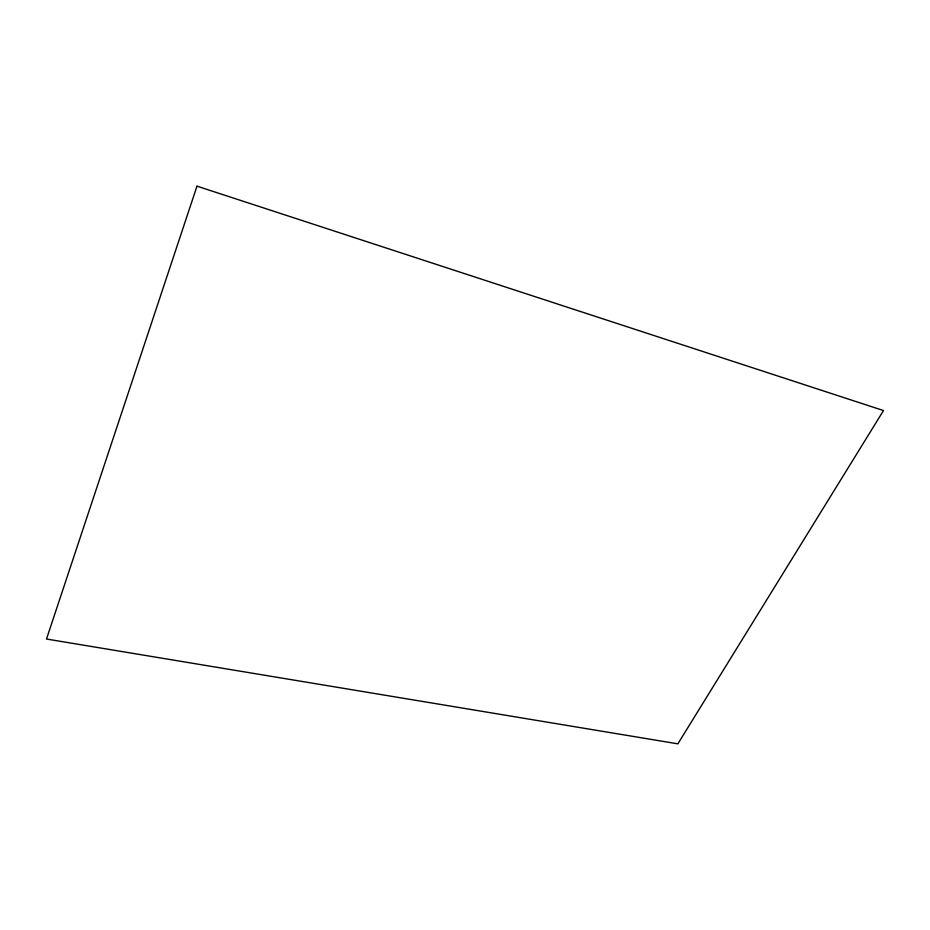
<?xml version="1.0" encoding="UTF-8"?>
<svg xmlns="http://www.w3.org/2000/svg" width="930" height="930" viewBox="0 0 930 930"><rect width="100%" height="100%" fill="white"/><g stroke="black" fill="none" stroke-linecap="round" stroke-linejoin="round"><path stroke-width="1.4" d="M196.986 186.163L46.5 639.026L677.877 743.837L883.5 410.56L196.986 186.163"/></g></svg>
